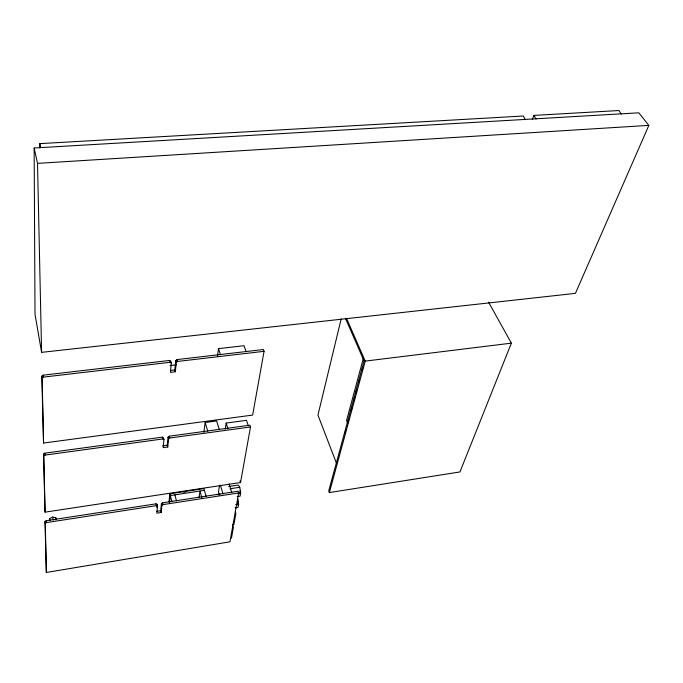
<?xml version="1.0" encoding="UTF-8"?>
<svg xmlns="http://www.w3.org/2000/svg" width="683" height="683" viewBox="0 0 683 683"><rect width="100%" height="100%" fill="white"/><g stroke="black" fill="none" stroke-linecap="round" stroke-linejoin="round"><path stroke-width="1.02" d="M39.768 147.895L39.776 143.635L523.306 116.008L525.304 119.687M156.774 507.349L157.064 504.31L156.031 503.832L46.12 520.719L44.976 521.556L46.359 572.465L229.94 541.815L238.691 492.947L238.154 491.205L162.563 502.825L161.41 503.644L160.701 510.722L161.145 512.506L156.825 513.181L157.508 506.103L157.064 504.31M163.929 439.545L163.143 447.638L167.762 446.998L168.573 438.913L168.086 437.086L169.316 436.189L249.91 425.193L250.499 426.969L240.553 482.54L45.052 512.148L43.499 454.101L44.719 453.179L162.349 437.137L163.442 437.718L163.929 439.545L162.827 438.964L45.061 455.083L43.84 456.005L45.052 512.148M171.305 363.014L170.4 372.363L175.352 371.765L176.291 362.425L175.753 360.573L177.085 359.574L263.399 349.525L264.048 351.327L252.633 415.085L43.558 443.045L41.791 376.196L43.114 375.163L169.606 360.445L170.767 361.153L171.305 363.014L170.135 362.297L43.473 377.101L42.158 378.134L43.558 443.045M167.762 446.998L167.275 445.179L168.086 437.086M175.352 371.765L174.814 369.921L175.753 360.573M161.145 512.506L161.862 505.429L161.41 503.644M168.983 501.894L169.854 493.783L203.893 488.618L206.104 496.345M169.546 502.637L170.315 495.542L204.388 490.36M203.841 432.382L205.173 422.495L216.639 420.959L219.328 429.65M217.476 356.005L218.492 348.637L244.044 345.709L246.119 351.668M199.094 497.096L199.931 491.034L201.912 498.035M225.219 429.146L226.167 423.084L246.486 420.335L248.347 425.961M219.559 485.237L218.5 491.965L219.354 494.859M231.469 538.093L233.373 527.515L232.502 524.612M233.91 524.51L235.866 513.616L235.285 511.669M237.735 498.633L238.632 504.182L238.043 507.443L235.191 507.896M228.668 486.518L238.265 485.058L239.767 487.269L240.681 492.87L240.075 496.217L237.197 496.661M240.006 494.048L240.049 490.676M237.974 505.309L237.607 499.461M341.193 318.867L317.945 415.093L336.625 463.655M363.373 358.302L346.571 420.455L347.698 423.238M345.043 432.954L345.88 429.863M347.835 422.675L348.68 419.593M351.199 410.338L352.035 407.256M353.709 401.092L354.836 396.977M355.954 392.87L356.791 389.788M358.746 382.591L359.582 379.509M362.101 370.263L362.946 367.172M488.558 302.176L511.371 343.148L459.949 471.944L329.368 492.571L365.226 361.102L346.58 318.432M648.85 125.382L575.428 293.366L41.603 352.351L35.004 314.291L34.15 147.98L638.81 112.815L648.85 125.382L37.514 163.374L34.15 147.98M532.305 119.192L533.995 115.393L618.986 110.535L621.18 114.104M176.291 362.425L177.623 361.427L264.048 351.327M46.359 572.465L45.3 523.426L46.435 522.589L156.475 505.625L157.508 506.103M168.573 438.913L169.811 438.008L250.499 426.969M161.862 505.429L163.015 504.617L238.691 492.947M49.603 520.617L49.569 518.576L52.659 517.082L55.767 517.629L56.126 519.635M156.381 511.388L160.701 510.722M235.78 504.626L238.632 504.182M237.795 493.322L240.681 492.87M230.137 488.746L239.767 487.269M218.056 494.748L219.969 494.449M183.736 492.144L185.733 491.845M162.665 445.82L167.275 445.179M365.226 361.102L511.371 343.148M170.861 370.391L174.814 369.921M169.965 365.567L176.291 364.824M533.995 115.393L536.018 119.064M345.385 318.193L364.039 360.974L328.745 490.906L329.368 492.571M218.492 348.637L220.464 354.656M226.167 423.084L227.951 428.745M240.006 480.798L240.553 482.54M229.138 483.94L231.776 492.631M205.173 422.495L207.794 431.221M220.438 485.254L223.034 493.971M177.085 359.574L177.623 361.427M169.606 360.445L170.135 362.297M169.316 436.189L169.811 438.008M162.349 437.137L162.827 438.964M174.899 494.842L176.496 500.895M169.854 493.783L171.894 501.604M162.563 502.825L163.015 504.617M156.031 503.832L156.475 505.625M39.776 143.635L40.553 147.588M43.114 375.163L43.473 377.101M41.791 376.196L42.158 378.134M44.719 453.179L45.061 455.083M43.499 454.101L43.84 456.005M52.659 517.082L53.189 520.087M49.569 518.576L49.919 520.583M46.12 520.719L46.435 522.589M44.976 521.556L45.3 523.426M37.514 163.374L41.603 352.351M55.767 517.629L55.784 519.669"/></g></svg>
